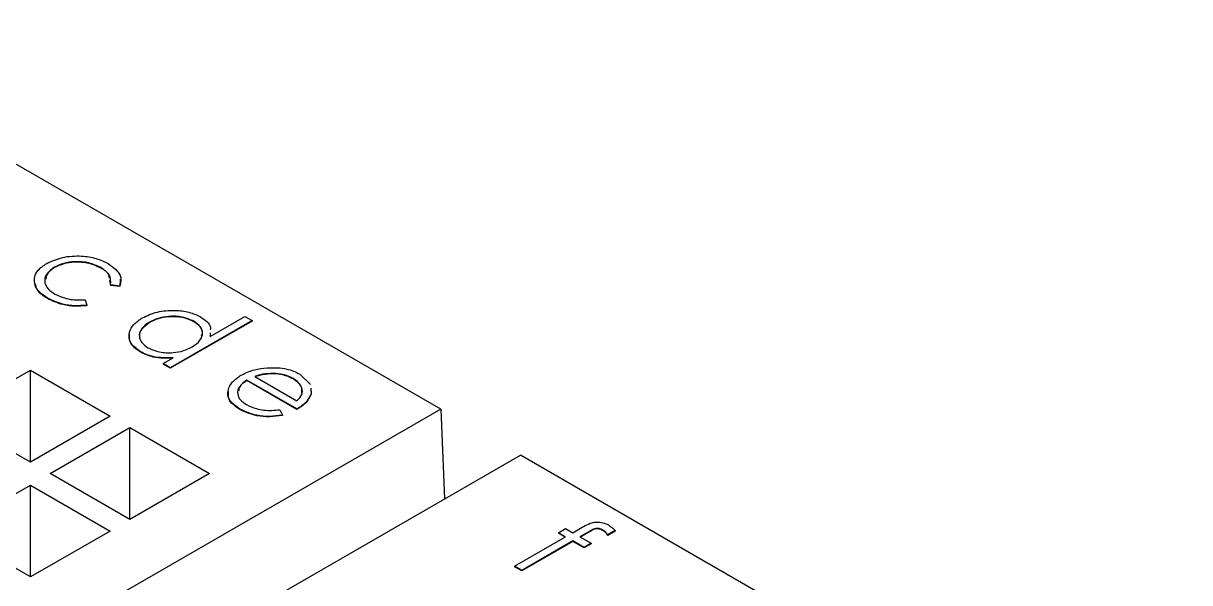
# Model space of a CAD drawing. Header units: millimetres. Extents: x 36 to 151, y 48 to 186.
# Drawn here: x 83.323 to 87.464, y 161.206 to 163.193 of the extents above; entities that cross this region are included whole.
import ezdxf

# ---------------------------------------------------------------- set-up
doc = ezdxf.new("R2010")
doc.units = ezdxf.units.MM

msp = doc.modelspace()

# ---------------------------------------------------------------- linework, layer by layer
at = {"color": 7, "linetype": 'Continuous', "lineweight": 25}
for p, q in [((84.8049, 161.8219), (82.429, 163.1935)), ((83.434, 162.3267), (83.434, 162.3251)), ((83.5984, 162.3253), (83.5984, 162.3237)), ((83.6317, 162.2699), (83.6302, 162.2797)), ((83.666, 162.2597), (83.633, 162.2635)), ((83.633, 162.2635), (83.633, 162.2619)), ((83.666, 162.258), (83.633, 162.2619)), ((83.6666, 162.2846), (83.666, 162.258)), ((83.666, 162.2597), (83.666, 162.258)), ((83.4088, 162.2171), (83.4088, 162.2154)), ((83.5423, 162.2112), (83.5482, 162.1917)), ((83.5482, 162.1917), (83.5482, 162.19)), ((84.1351, 162.1369), (83.845, 161.9694)), ((84.1351, 162.1353), (83.845, 161.9678)), ((83.9285, 162.1348), (83.9285, 162.1331)), ((83.9863, 162.0803), (84.1097, 162.1516)), ((84.1097, 162.1516), (84.1351, 162.1369)), ((84.1351, 162.1369), (84.1351, 162.1353)), ((83.771, 162.1318), (83.771, 162.1302)), ((83.9867, 162.0933), (83.9863, 162.0803)), ((83.9867, 162.0917), (83.9863, 162.0787)), ((83.738, 162.027), (83.738, 162.0254)), ((83.8196, 161.9841), (83.8554, 162.0047)), ((83.845, 161.9694), (83.8196, 161.9841)), ((83.8196, 161.9841), (83.8196, 161.9825)), ((83.845, 161.9678), (83.8196, 161.9825)), ((83.845, 161.9694), (83.845, 161.9678)), ((83.0654, 161.7974), (83.3482, 161.9607)), ((83.3482, 161.9607), (83.6311, 161.7974)), ((83.3482, 161.6341), (83.3482, 161.9607)), ((84.1448, 161.9387), (84.2947, 161.8522)), ((84.2106, 161.9495), (84.2106, 161.9479)), ((84.2808, 161.9314), (84.2808, 161.9297)), ((84.305, 161.9467), (84.3424, 161.9103)), ((84.2947, 161.8229), (84.117, 161.9255)), ((84.117, 161.9255), (84.117, 161.9239)), ((84.2947, 161.8213), (84.117, 161.9239)), ((84.3433, 161.8963), (84.3447, 161.8768)), ((84.3433, 161.8947), (84.3447, 161.8752)), ((84.3447, 161.8768), (84.3447, 161.8752)), ((84.8049, 161.8219), (73.1659, 155.1029)), ((84.0921, 161.8226), (84.0921, 161.821)), ((84.2337, 161.8204), (84.2429, 161.8014)), ((84.2947, 161.8229), (84.2947, 161.8213)), ((84.8049, 161.8219), (84.8189, 161.5035)), ((83.3482, 161.6341), (83.0654, 161.7974)), ((83.6311, 161.7974), (83.3482, 161.6341)), ((84.2429, 161.8014), (84.2429, 161.7998)), ((83.4189, 161.5933), (83.7018, 161.7566)), ((83.7018, 161.7566), (83.9846, 161.5933)), ((83.7018, 161.43), (83.7018, 161.7566)), ((73.4487, 154.9396), (85.0877, 161.6586)), ((87.4636, 160.2871), (85.0877, 161.6586)), ((83.7018, 161.43), (83.4189, 161.5933)), ((83.9846, 161.5933), (83.7018, 161.43)), ((83.0654, 161.3892), (83.3482, 161.5525)), ((83.3482, 161.5525), (83.6311, 161.3892)), ((83.3482, 161.2259), (83.3482, 161.5525)), ((83.3482, 161.2259), (83.0654, 161.3892)), ((83.6311, 161.3892), (83.3482, 161.2259)), ((85.223, 161.3833), (85.2483, 161.398)), ((85.2483, 161.398), (85.2737, 161.3833)), ((85.2737, 161.3833), (85.3068, 161.4024)), ((85.3805, 161.3928), (85.3805, 161.3912)), ((85.4243, 161.3907), (85.3979, 161.3755)), ((85.4243, 161.3891), (85.3979, 161.3738)), ((85.4243, 161.3907), (85.4243, 161.3891)), ((85.067, 161.264), (85.2483, 161.3687)), ((85.2738, 161.3539), (85.0924, 161.2493)), ((85.2738, 161.3523), (85.0924, 161.2477)), ((85.2483, 161.3687), (85.223, 161.3833)), ((85.223, 161.3833), (85.223, 161.3817)), ((85.2469, 161.3678), (85.223, 161.3817)), ((85.3136, 161.331), (85.2738, 161.3539)), ((85.2738, 161.3539), (85.2738, 161.3523)), ((85.3136, 161.3293), (85.2738, 161.3523)), ((85.328, 161.3851), (85.2993, 161.3686)), ((85.2993, 161.3686), (85.339, 161.3456)), ((85.328, 161.3835), (85.3007, 161.3677)), ((85.328, 161.3851), (85.328, 161.3835)), ((85.3979, 161.3755), (85.3979, 161.3738)), ((85.339, 161.3456), (85.3136, 161.331)), ((85.339, 161.344), (85.3136, 161.3293)), ((85.3136, 161.331), (85.3136, 161.3293)), ((85.339, 161.3456), (85.339, 161.344)), ((85.0924, 161.2493), (85.067, 161.264)), ((85.067, 161.264), (85.067, 161.2624)), ((85.0924, 161.2477), (85.067, 161.2624)), ((85.0924, 161.2493), (85.0924, 161.2477))]:
    msp.add_line(p, q, dxfattribs=at)
for points, knots in [([(83.4064, 162.34), (83.4244, 162.3482), (83.4606, 162.3645), (83.5261, 162.3687), (83.5835, 162.3595), (83.611, 162.3461), (83.6247, 162.3394)], [0, 0, 0, 0, 0.279671, 0.559111, 0.779454, 1, 1, 1, 1]), ([(83.5984, 162.3253), (83.585, 162.3317), (83.5582, 162.3443), (83.509, 162.3476), (83.4652, 162.3418), (83.4444, 162.3317), (83.434, 162.3267)], [0, 0, 0, 0, 0.279871, 0.559413, 0.779656, 1, 1, 1, 1]), ([(83.5984, 162.3237), (83.585, 162.3301), (83.5582, 162.3427), (83.509, 162.346), (83.4652, 162.3401), (83.4444, 162.3301), (83.434, 162.3251)], [0, 0, 0, 0, 0.279871, 0.559413, 0.779656, 1, 1, 1, 1]), ([(83.4088, 162.2171), (83.3946, 162.2271), (83.3662, 162.2472), (83.3591, 162.284), (83.3724, 162.3167), (83.395, 162.3323), (83.4064, 162.34)], [0, 0, 0, 0, 0.279844, 0.559358, 0.779606, 1, 1, 1, 1]), ([(83.434, 162.3267), (83.4234, 162.3187), (83.4022, 162.3029), (83.3965, 162.2742), (83.4089, 162.2491), (83.4265, 162.2371), (83.4354, 162.231)], [0, 0, 0, 0, 0.2795994, 0.5590698, 0.7794237, 1, 1, 1, 1]), ([(83.434, 162.3251), (83.4225, 162.3172), (83.4051, 162.3052), (83.4036, 162.29), (83.403, 162.2847)], [0, 0, 0, 0, 0.657179, 1, 1, 1, 1]), ([(83.633, 162.2635), (83.6338, 162.2765), (83.6354, 162.2998), (83.6097, 162.3175), (83.5984, 162.3253)], [0, 0, 0, 0, 0.558668, 1, 1, 1, 1]), ([(83.6288, 162.2883), (83.6286, 162.292), (83.6279, 162.3058), (83.6109, 162.3161), (83.5984, 162.3237)], [0, 0, 0, 0, 0.268831, 1, 1, 1, 1]), ([(83.6247, 162.3394), (83.6428, 162.3261), (83.675, 162.3023), (83.6688, 162.2727), (83.666, 162.2597)], [0, 0, 0, 0, 0.560279, 1, 1, 1, 1]), ([(83.4088, 162.2154), (83.3935, 162.2254), (83.3699, 162.2407), (83.3677, 162.2608), (83.367, 162.2679)], [0, 0, 0, 0, 0.645437, 1, 1, 1, 1]), ([(83.5482, 162.1917), (83.5341, 162.1905), (83.5057, 162.1882), (83.4548, 162.1952), (83.4262, 162.2088), (83.4088, 162.2171)], [0, 0, 0, 0, 0.280359, 0.56077, 1, 1, 1, 1]), ([(83.4354, 162.231), (83.4532, 162.2232), (83.4851, 162.2092), (83.5248, 162.2106), (83.5423, 162.2112)], [0, 0, 0, 0, 0.55843, 1, 1, 1, 1]), ([(83.5482, 162.19), (83.5341, 162.1889), (83.5057, 162.1865), (83.4548, 162.1936), (83.4262, 162.2072), (83.4088, 162.2154)], [0, 0, 0, 0, 0.280359, 0.56077, 1, 1, 1, 1]), ([(83.738, 162.027), (83.7248, 162.0371), (83.6983, 162.0571), (83.6967, 162.0932), (83.7126, 162.1243), (83.7348, 162.1392), (83.7459, 162.1467)], [0, 0, 0, 0, 0.279134, 0.558941, 0.779354, 1, 1, 1, 1]), ([(83.7459, 162.1467), (83.7627, 162.1545), (83.7965, 162.1703), (83.8577, 162.1749), (83.9131, 162.1689), (83.9394, 162.1564), (83.9526, 162.1502)], [0, 0, 0, 0, 0.279822, 0.559655, 0.779854, 1, 1, 1, 1]), ([(83.9285, 162.1348), (83.9154, 162.1405), (83.889, 162.1521), (83.8415, 162.1533), (83.8008, 162.1461), (83.7809, 162.1366), (83.771, 162.1318)], [0, 0, 0, 0, 0.2792845, 0.5587256, 0.7793987, 1, 1, 1, 1]), ([(83.9285, 162.1331), (83.9154, 162.1389), (83.889, 162.1505), (83.8415, 162.1517), (83.8008, 162.1445), (83.7809, 162.135), (83.771, 162.1302)], [0, 0, 0, 0, 0.2792845, 0.5587256, 0.7793987, 1, 1, 1, 1]), ([(83.9225, 162.0435), (83.9331, 162.0509), (83.9543, 162.0657), (83.9617, 162.0927), (83.9535, 162.1173), (83.9369, 162.1289), (83.9285, 162.1348)], [0, 0, 0, 0, 0.280088, 0.559724, 0.779822, 1, 1, 1, 1]), ([(83.9526, 162.1502), (83.9605, 162.1448), (83.9762, 162.134), (83.9884, 162.1175), (83.9873, 162.1074), (83.987, 162.1043)], [0, 0, 0, 0, 0.411258, 0.822336, 1, 1, 1, 1]), ([(83.771, 162.1302), (83.7611, 162.1228), (83.7414, 162.1079), (83.7321, 162.0865), (83.7367, 162.0757), (83.7374, 162.0741)], [0, 0, 0, 0, 0.458693, 0.917467, 1, 1, 1, 1]), ([(83.771, 162.1318), (83.7608, 162.1244), (83.7405, 162.1094), (83.7328, 162.0826), (83.7409, 162.0582), (83.757, 162.0465), (83.7651, 162.0407)], [0, 0, 0, 0, 0.2798, 0.559648, 0.779917, 1, 1, 1, 1]), ([(83.956, 162.0834), (83.9573, 162.0866), (83.9615, 162.0971), (83.9529, 162.1158), (83.9366, 162.1273), (83.9285, 162.1331)], [0, 0, 0, 0, 0.180137, 0.589994, 1, 1, 1, 1]), ([(83.738, 162.0254), (83.7243, 162.0354), (83.6983, 162.0546), (83.6999, 162.0788), (83.7007, 162.0903)], [0, 0, 0, 0, 0.524548, 1, 1, 1, 1]), ([(83.8554, 162.0047), (83.8307, 162.0044), (83.7866, 162.0039), (83.7529, 162.02), (83.738, 162.027)], [0, 0, 0, 0, 0.558977, 1, 1, 1, 1]), ([(83.8554, 162.0031), (83.8307, 162.0028), (83.7866, 162.0023), (83.7529, 162.0183), (83.738, 162.0254)], [0, 0, 0, 0, 0.558977, 1, 1, 1, 1]), ([(83.7651, 162.0407), (83.7783, 162.0349), (83.8047, 162.0234), (83.8522, 162.0213), (83.8931, 162.0289), (83.9127, 162.0386), (83.9225, 162.0435)], [0, 0, 0, 0, 0.27941, 0.558867, 0.779267, 1, 1, 1, 1]), ([(84.0965, 161.943), (84.1116, 161.9503), (84.1387, 161.9635), (84.1733, 161.9677), (84.1885, 161.9695)], [0, 0, 0, 0, 0.5594544, 1, 1, 1, 1]), ([(84.1885, 161.9695), (84.213, 161.9697), (84.257, 161.97), (84.2903, 161.9539), (84.305, 161.9467)], [0, 0, 0, 0, 0.558687, 1, 1, 1, 1]), ([(84.0921, 161.8226), (84.078, 161.8325), (84.0498, 161.8521), (84.0473, 161.8888), (84.0633, 161.9201), (84.0854, 161.9353), (84.0965, 161.943)], [0, 0, 0, 0, 0.279748, 0.558726, 0.779385, 1, 1, 1, 1]), ([(84.2106, 161.9495), (84.1977, 161.9489), (84.1744, 161.9477), (84.1539, 161.9415), (84.1448, 161.9387)], [0, 0, 0, 0, 0.558846, 1, 1, 1, 1]), ([(84.2106, 161.9479), (84.1977, 161.9473), (84.1744, 161.9461), (84.1539, 161.9398), (84.1448, 161.9371)], [0, 0, 0, 0, 0.558846, 1, 1, 1, 1]), ([(84.2808, 161.9314), (84.2693, 161.9369), (84.2487, 161.9468), (84.2223, 161.9487), (84.2106, 161.9495)], [0, 0, 0, 0, 0.559311, 1, 1, 1, 1]), ([(84.2808, 161.9297), (84.2693, 161.9353), (84.2487, 161.9451), (84.2223, 161.947), (84.2106, 161.9479)], [0, 0, 0, 0, 0.559311, 1, 1, 1, 1]), ([(84.2947, 161.8522), (84.3014, 161.8594), (84.3148, 161.8737), (84.3143, 161.897), (84.3022, 161.9168), (84.2879, 161.9265), (84.2808, 161.9314)], [0, 0, 0, 0, 0.280272, 0.559329, 0.779689, 1, 1, 1, 1]), ([(84.3114, 161.8788), (84.3123, 161.8848), (84.3141, 161.8972), (84.3019, 161.9152), (84.2879, 161.9249), (84.2808, 161.9297)], [0, 0, 0, 0, 0.320726, 0.660402, 1, 1, 1, 1]), ([(84.0921, 161.821), (84.0775, 161.8308), (84.0498, 161.8496), (84.051, 161.8742), (84.0516, 161.8859)], [0, 0, 0, 0, 0.525094, 1, 1, 1, 1]), ([(84.117, 161.9255), (84.1071, 161.9183), (84.0874, 161.9041), (84.0816, 161.8781), (84.0911, 161.855), (84.1071, 161.8441), (84.1152, 161.8386)], [0, 0, 0, 0, 0.280047, 0.559531, 0.779618, 1, 1, 1, 1]), ([(84.117, 161.9239), (84.1064, 161.9168), (84.0898, 161.9057), (84.088, 161.8913), (84.0873, 161.8861)], [0, 0, 0, 0, 0.636625, 1, 1, 1, 1]), ([(84.3447, 161.8768), (84.3393, 161.8655), (84.3297, 161.8453), (84.3054, 161.8298), (84.2947, 161.8229)], [0, 0, 0, 0, 0.558938, 1, 1, 1, 1]), ([(84.3447, 161.8752), (84.3393, 161.8639), (84.3297, 161.8436), (84.3054, 161.8281), (84.2947, 161.8213)], [0, 0, 0, 0, 0.558938, 1, 1, 1, 1]), ([(84.2429, 161.8014), (84.228, 161.7993), (84.1982, 161.795), (84.1423, 161.7995), (84.1111, 161.8139), (84.0921, 161.8226)], [0, 0, 0, 0, 0.280998, 0.561504, 1, 1, 1, 1]), ([(84.2429, 161.7998), (84.228, 161.7977), (84.1982, 161.7934), (84.1423, 161.7979), (84.1111, 161.8122), (84.0921, 161.821)], [0, 0, 0, 0, 0.280998, 0.561504, 1, 1, 1, 1]), ([(84.1152, 161.8386), (84.1265, 161.8332), (84.1452, 161.8244), (84.1772, 161.818), (84.2059, 161.8173), (84.2244, 161.8194), (84.2337, 161.8204)], [0, 0, 0, 0, 0.339436, 0.559612, 0.779464, 1, 1, 1, 1]), ([(85.3068, 161.4024), (85.314, 161.4065), (85.3283, 161.4147), (85.3546, 161.4225), (85.3818, 161.4197), (85.3941, 161.4137), (85.4002, 161.4107)], [0, 0, 0, 0, 0.281764, 0.559908, 0.77958, 1, 1, 1, 1]), ([(85.3805, 161.3928), (85.3764, 161.3948), (85.3701, 161.3977), (85.3594, 161.3987), (85.3481, 161.3971), (85.3389, 161.3912), (85.3313, 161.387), (85.328, 161.3851)], [0, 0, 0, 0, 0.248736, 0.37396, 0.49841, 0.779063, 1, 1, 1, 1]), ([(85.3805, 161.3912), (85.3764, 161.3932), (85.3701, 161.3961), (85.3594, 161.397), (85.3481, 161.3955), (85.3389, 161.3895), (85.3313, 161.3853), (85.328, 161.3835)], [0, 0, 0, 0, 0.248736, 0.37396, 0.49841, 0.779063, 1, 1, 1, 1]), ([(85.3979, 161.3755), (85.3955, 161.379), (85.3912, 161.3853), (85.3838, 161.3905), (85.3805, 161.3928)], [0, 0, 0, 0, 0.560304, 1, 1, 1, 1]), ([(85.3979, 161.3738), (85.3955, 161.3774), (85.3912, 161.3837), (85.3838, 161.3889), (85.3805, 161.3912)], [0, 0, 0, 0, 0.560304, 1, 1, 1, 1]), ([(85.4002, 161.4107), (85.4054, 161.4073), (85.4147, 161.4011), (85.4214, 161.3939), (85.4243, 161.3907)], [0, 0, 0, 0, 0.559684, 1, 1, 1, 1])]:
    msp.add_open_spline(points, degree=3, knots=knots, dxfattribs=at)

doc.saveas('drawing.dxf')
